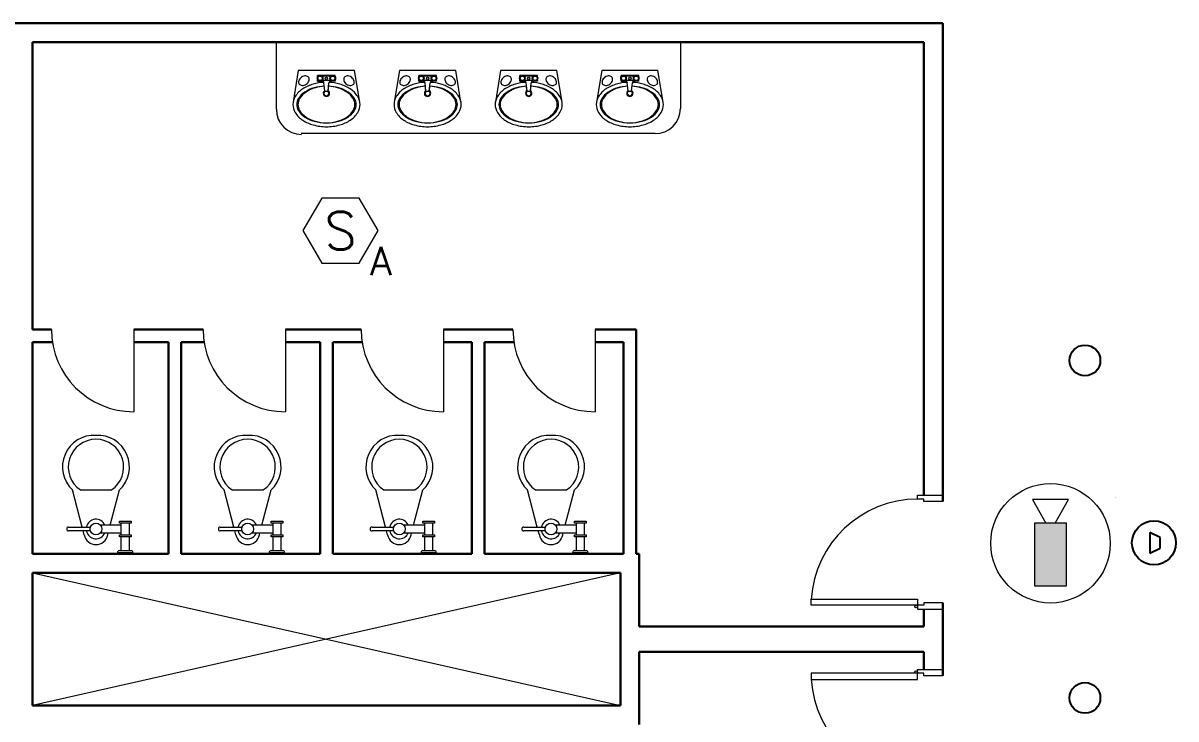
# Model space of a CAD drawing. Extents: x -15 to 31698, y 0 to 29135.
# Drawn here: x 36.6 to 45.72, y 362.37 to 367.87 of the extents above; entities that cross this region are included whole.
import ezdxf
from ezdxf.enums import TextEntityAlignment as Align

# ---------------------------------------------------------------- set-up
doc = ezdxf.new("R2010")
doc.units = 0
doc.header["$LTSCALE"] = 0.15
doc.layers.get('0').update_dxf_attribs({"color": 252})
for name, color, linetype in [('0 ARCH', 252, 'Continuous'), ('0 fire alarm', 252, 'Continuous'), ('0 lum', 252, 'Continuous'), ('0 sockets', 252, 'Continuous'), ('CCTV', 4, 'Continuous')]:
    doc.layers.add(name, color=color, linetype=linetype)
for name, color, linetype, lineweight in [('anal', 252, 'Continuous', 20), ('DOOR', 252, 'Continuous', 20), ('E-LT-CKT-NM', 7, 'Continuous', 30), ('FIXT', 252, 'Continuous', 9), ('T-CCTV', 7, 'Continuous', 0), ('T-FIRE-B', 4, 'Continuous', 0), ('T-TEXT', 2, 'Continuous', 0), ('wall', 252, 'Continuous', 30), ('WC', 252, 'Continuous', 9)]:
    doc.layers.add(name, color=color, linetype=linetype, lineweight=lineweight)
doc.styles.add('ROMANS', font='ROMANS.shx', dxfattribs={"width": 0.8})
doc.styles.add('SDC-TEXT-ARB', font='sdc-arb.shx')

# ---------------------------------------------------------------- blocks, each defined once
blk = doc.blocks.new('2')
at = {"color": 3}
blk.add_circle((0, 0, 3.4), 0.1216, dxfattribs=at)
blk = doc.blocks.new('ARCH')
at = {"layer": 'anal'}
for p, q in [((38.6036, 367.1938), (38.6036, 367.725)), ((41.8, 367.725), (41.8, 367.2)), ((41.6, 367), (38.8, 367)), ((41.325, 363.525), (36.675, 362.475)), ((36.675, 363.525), (41.325, 362.475)), ((36.675, 363.525), (41.325, 362.475)), ((41.325, 363.525), (36.675, 362.475))]:
    blk.add_line(p, q, dxfattribs=at)
for centre, start, end in [((38.8036, 367.1938), 180, 270), ((41.6, 367.2), 270, 0)]:
    blk.add_arc(centre, 0.2, start, end, dxfattribs=at)
at = {"layer": 'DOOR'}
for p, q in [((37.475, 365.45), (37.475, 364.8)), ((38.675, 365.45), (38.675, 364.8)), ((39.925, 365.45), (39.925, 364.8)), ((41.125, 365.45), (41.125, 364.8))]:
    blk.add_line(p, q, dxfattribs=at)
for points in [[(43.675, 364.1092), (43.675, 364.1392), (43.875, 364.1392), (43.875, 364.0892), (43.725, 364.0892), (43.725, 364.1092)], [(43.675, 363.2692), (42.835, 363.2692), (42.835, 363.3175), (43.675, 363.3175)], [(43.675, 363.2692), (43.675, 363.2392), (43.875, 363.2392), (43.875, 363.2892), (43.725, 363.2892), (43.725, 363.2692)], [(43.675, 362.7308), (42.835, 362.7308), (42.835, 362.6825), (43.675, 362.6825)], [(43.675, 362.7308), (43.675, 362.7608), (43.875, 362.7608), (43.875, 362.7108), (43.725, 362.7108), (43.725, 362.7308)]]:
    blk.add_lwpolyline(points, close=True, dxfattribs=at)
for centre in [(43.665, 363.2592), (43.665, 362.7408)]:
    blk.add_circle(centre, 0.01, dxfattribs=at)
for centre, radius, start, end in [((37.475, 365.45), 0.65, 180, 270), ((38.675, 365.45), 0.65, 180, 270), ((39.925, 365.45), 0.65, 180, 270), ((41.125, 365.45), 0.65, 180, 270), ((43.6783, 363.2643), 0.8449, 90.22177, 176.38894), ((43.6783, 362.7357), 0.8449, 183.61106, 269.77823)]:
    blk.add_arc(centre, radius, start, end, dxfattribs=at)
at = {"layer": 'FIXT'}
for p, q in [((38.7775, 367.5), (38.7361, 367.2499)), ((39.2225, 367.5), (38.7775, 367.5)), ((39.07, 367.4605), (38.93, 367.4605)), ((38.93, 367.4472), (38.93, 367.4605)), ((38.931, 367.456), (38.93, 367.4605)), ((38.931, 367.4491), (38.931, 367.456)), ((38.931, 367.456), (38.9374, 367.456)), ((39.0374, 367.456), (38.9626, 367.456)), ((39.069, 367.456), (39.0626, 367.456)), ((39.069, 367.456), (39.07, 367.4605)), ((39.069, 367.4491), (39.069, 367.456)), ((39.07, 367.4472), (39.07, 367.4605)), ((39.2639, 367.2499), (39.2225, 367.5)), ((39.5775, 367.5), (39.5361, 367.2499)), ((40.0225, 367.5), (39.5775, 367.5)), ((39.87, 367.4605), (39.73, 367.4605)), ((39.73, 367.4472), (39.73, 367.4605)), ((39.731, 367.456), (39.73, 367.4605)), ((39.731, 367.4491), (39.731, 367.456)), ((39.731, 367.456), (39.7374, 367.456)), ((39.8374, 367.456), (39.7626, 367.456)), ((39.869, 367.456), (39.8626, 367.456)), ((39.869, 367.456), (39.87, 367.4605)), ((39.869, 367.4491), (39.869, 367.456)), ((39.87, 367.4472), (39.87, 367.4605)), ((40.0639, 367.2499), (40.0225, 367.5)), ((40.3775, 367.5), (40.3361, 367.2499)), ((40.8225, 367.5), (40.3775, 367.5)), ((40.67, 367.4605), (40.53, 367.4605)), ((40.53, 367.4472), (40.53, 367.4605)), ((40.531, 367.456), (40.53, 367.4605)), ((40.531, 367.4491), (40.531, 367.456)), ((40.531, 367.456), (40.5374, 367.456)), ((40.6374, 367.456), (40.5626, 367.456)), ((40.669, 367.456), (40.6626, 367.456)), ((40.669, 367.456), (40.67, 367.4605)), ((40.669, 367.4491), (40.669, 367.456)), ((40.67, 367.4472), (40.67, 367.4605)), ((40.8639, 367.2499), (40.8225, 367.5)), ((41.1775, 367.5), (41.1361, 367.2499)), ((41.6225, 367.5), (41.1775, 367.5)), ((41.47, 367.4605), (41.33, 367.4605)), ((41.33, 367.4472), (41.33, 367.4605)), ((41.331, 367.456), (41.33, 367.4605)), ((41.331, 367.4491), (41.331, 367.456)), ((41.331, 367.456), (41.3374, 367.456)), ((41.4374, 367.456), (41.3626, 367.456)), ((41.469, 367.456), (41.4626, 367.456)), ((41.469, 367.456), (41.47, 367.4605)), ((41.469, 367.4491), (41.469, 367.456)), ((41.47, 367.4472), (41.47, 367.4605)), ((41.6639, 367.2499), (41.6225, 367.5)), ((38.93, 367.4155), (38.93, 367.4288)), ((38.931, 367.42), (38.93, 367.4155)), ((38.93, 367.4155), (38.9609, 367.4155)), ((38.931, 367.42), (38.931, 367.4269)), ((38.931, 367.42), (38.9374, 367.42)), ((39.0374, 367.42), (38.9626, 367.42)), ((38.9868, 367.3379), (38.98, 367.4021)), ((38.986, 367.3365), (38.9819, 367.384)), ((39.0132, 367.3379), (39.02, 367.4021)), ((39.014, 367.3365), (39.0181, 367.384)), ((39.07, 367.4155), (39.0391, 367.4155)), ((39.069, 367.42), (39.0626, 367.42)), ((39.069, 367.42), (39.069, 367.4269)), ((39.069, 367.42), (39.07, 367.4155)), ((39.07, 367.4155), (39.07, 367.4288)), ((39.73, 367.4155), (39.73, 367.4288)), ((39.731, 367.42), (39.73, 367.4155)), ((39.73, 367.4155), (39.7609, 367.4155)), ((39.731, 367.42), (39.731, 367.4269)), ((39.731, 367.42), (39.7374, 367.42)), ((39.8374, 367.42), (39.7626, 367.42)), ((39.7868, 367.3379), (39.78, 367.4021)), ((39.786, 367.3365), (39.7819, 367.384)), ((39.8133, 367.3379), (39.82, 367.4021)), ((39.814, 367.3365), (39.8181, 367.384)), ((39.87, 367.4155), (39.8391, 367.4155)), ((39.869, 367.42), (39.8626, 367.42)), ((39.869, 367.42), (39.869, 367.4269)), ((39.869, 367.42), (39.87, 367.4155)), ((39.87, 367.4155), (39.87, 367.4288)), ((40.53, 367.4155), (40.53, 367.4288)), ((40.531, 367.42), (40.53, 367.4155)), ((40.53, 367.4155), (40.5609, 367.4155)), ((40.531, 367.42), (40.531, 367.4269)), ((40.531, 367.42), (40.5374, 367.42)), ((40.6374, 367.42), (40.5626, 367.42)), ((40.5868, 367.3379), (40.58, 367.4021)), ((40.586, 367.3365), (40.5819, 367.384)), ((40.6133, 367.3379), (40.62, 367.4021)), ((40.614, 367.3365), (40.6181, 367.384)), ((40.67, 367.4155), (40.6391, 367.4155)), ((40.669, 367.42), (40.6626, 367.42)), ((40.669, 367.42), (40.669, 367.4269)), ((40.669, 367.42), (40.67, 367.4155)), ((40.67, 367.4155), (40.67, 367.4288)), ((41.33, 367.4155), (41.33, 367.4288)), ((41.331, 367.42), (41.33, 367.4155)), ((41.33, 367.4155), (41.3609, 367.4155)), ((41.331, 367.42), (41.331, 367.4269)), ((41.331, 367.42), (41.3374, 367.42)), ((41.4374, 367.42), (41.3626, 367.42)), ((41.3868, 367.3379), (41.38, 367.4021)), ((41.386, 367.3365), (41.3819, 367.384)), ((41.4133, 367.3379), (41.42, 367.4021)), ((41.414, 367.3365), (41.4181, 367.384)), ((41.47, 367.4155), (41.4391, 367.4155)), ((41.469, 367.42), (41.4626, 367.42)), ((41.469, 367.42), (41.469, 367.4269)), ((41.469, 367.42), (41.47, 367.4155)), ((41.47, 367.4155), (41.47, 367.4288)), ((38.9868, 367.3379), (38.986, 367.3365)), ((39.0132, 367.3379), (39.014, 367.3365)), ((39.7868, 367.3379), (39.786, 367.3365)), ((39.8133, 367.3379), (39.814, 367.3365)), ((40.5868, 367.3379), (40.586, 367.3365)), ((40.6133, 367.3379), (40.614, 367.3365)), ((41.3868, 367.3379), (41.386, 367.3365)), ((41.4133, 367.3379), (41.414, 367.3365))]:
    blk.add_line(p, q, dxfattribs=at)
for centre, radius in [((38.95, 367.438), 0.022), ((38.95, 367.438), 0.0173), ((39, 367.438), 0.0095), ((39.05, 367.438), 0.022), ((39.05, 367.438), 0.0173), ((39.75, 367.438), 0.022), ((39.75, 367.438), 0.0173), ((39.8, 367.438), 0.0095), ((39.85, 367.438), 0.022), ((39.85, 367.438), 0.0173), ((40.55, 367.438), 0.022), ((40.55, 367.438), 0.0173), ((40.6, 367.438), 0.0095), ((40.65, 367.438), 0.022), ((40.65, 367.438), 0.0173), ((41.35, 367.438), 0.022), ((41.35, 367.438), 0.0173), ((41.4, 367.438), 0.0095), ((41.45, 367.438), 0.022), ((41.45, 367.438), 0.0173)]:
    blk.add_circle(centre, radius, dxfattribs=at)
for centre, radius, start, end in [((38.8392, 367.3944), 0.0632, 125, 142.15178), ((38.8392, 367.3944), 0.0632, 107.84822, 125), ((38.8344, 367.4092), 0.0477, 88.31028, 107.84822), ((38.8347, 367.4209), 0.036, 64.07048, 88.31028), ((38.8401, 367.432), 0.0237, 35, 64.07048), ((38.8401, 367.432), 0.0237, 5.92952, 35), ((38.9213, 367.438), 0.0115, 315.8561, 44.1439), ((38.95, 367.4667), 0.0115, 225.8561, 314.1439), ((38.9787, 367.438), 0.0115, 135.8561, 224.1439), ((39.0213, 367.438), 0.0115, 315.8561, 44.1439), ((39.05, 367.4667), 0.0115, 225.8561, 314.1439), ((39.0787, 367.438), 0.0115, 135.8561, 224.1439), ((39.1599, 367.432), 0.0237, 145, 174.07048), ((39.1599, 367.432), 0.0237, 115.92952, 145), ((39.1653, 367.4209), 0.036, 91.68972, 115.92952), ((39.1656, 367.4092), 0.0477, 72.15178, 91.68972), ((39.1608, 367.3944), 0.0632, 55, 72.15178), ((39.1608, 367.3944), 0.0632, 37.84822, 55), ((39.6392, 367.3944), 0.0632, 125, 142.15178), ((39.6392, 367.3944), 0.0632, 107.84822, 125), ((39.6344, 367.4092), 0.0477, 88.31028, 107.84822), ((39.6347, 367.4209), 0.036, 64.07048, 88.31028), ((39.6401, 367.432), 0.0237, 35, 64.07048), ((39.6401, 367.432), 0.0237, 5.92952, 35), ((39.7213, 367.438), 0.0115, 315.8561, 44.1439), ((39.75, 367.4667), 0.0115, 225.8561, 314.1439), ((39.7787, 367.438), 0.0115, 135.8561, 224.1439), ((39.8213, 367.438), 0.0115, 315.8561, 44.1439), ((39.85, 367.4667), 0.0115, 225.8561, 314.1439), ((39.8787, 367.438), 0.0115, 135.8561, 224.1439), ((39.9599, 367.432), 0.0237, 145, 174.07048), ((39.9599, 367.432), 0.0237, 115.92952, 145), ((39.9653, 367.4209), 0.036, 91.68972, 115.92952), ((39.9656, 367.4092), 0.0477, 72.15178, 91.68972), ((39.9608, 367.3944), 0.0632, 55, 72.15178), ((39.9608, 367.3944), 0.0632, 37.84822, 55), ((40.4392, 367.3944), 0.0632, 125, 142.15178), ((40.4392, 367.3944), 0.0632, 107.84822, 125), ((40.4344, 367.4092), 0.0477, 88.31028, 107.84822), ((40.4347, 367.4209), 0.036, 64.07048, 88.31028), ((40.4401, 367.432), 0.0237, 35, 64.07048), ((40.4401, 367.432), 0.0237, 5.92952, 35), ((40.5213, 367.438), 0.0115, 315.8561, 44.1439), ((40.55, 367.4667), 0.0115, 225.8561, 314.1439), ((40.5787, 367.438), 0.0115, 135.8561, 224.1439), ((40.6213, 367.438), 0.0115, 315.8561, 44.1439), ((40.65, 367.4667), 0.0115, 225.8561, 314.1439), ((40.6787, 367.438), 0.0115, 135.8561, 224.1439), ((40.7599, 367.432), 0.0237, 145, 174.07048), ((40.7599, 367.432), 0.0237, 115.92952, 145), ((40.7653, 367.4209), 0.036, 91.68972, 115.92952), ((40.7656, 367.4092), 0.0477, 72.15178, 91.68972), ((40.7608, 367.3944), 0.0632, 55, 72.15178), ((40.7608, 367.3944), 0.0632, 37.84822, 55), ((41.2392, 367.3944), 0.0632, 125, 142.15178), ((41.2392, 367.3944), 0.0632, 107.84822, 125), ((41.2344, 367.4092), 0.0477, 88.31028, 107.84822), ((41.2347, 367.4209), 0.036, 64.07048, 88.31028), ((41.2401, 367.432), 0.0237, 35, 64.07048), ((41.2401, 367.432), 0.0237, 5.92952, 35), ((41.3213, 367.438), 0.0115, 315.8561, 44.1439), ((41.35, 367.4667), 0.0115, 225.8561, 314.1439), ((41.3787, 367.438), 0.0115, 135.8561, 224.1439), ((41.4213, 367.438), 0.0115, 315.8561, 44.1439), ((41.45, 367.4667), 0.0115, 225.8561, 314.1439), ((41.4787, 367.438), 0.0115, 135.8561, 224.1439), ((41.5599, 367.432), 0.0237, 145, 174.07048), ((41.5599, 367.432), 0.0237, 115.92952, 145), ((41.5653, 367.4209), 0.036, 91.68972, 115.92952), ((41.5656, 367.4092), 0.0477, 72.15178, 91.68972), ((41.5608, 367.3944), 0.0632, 55, 72.15178), ((41.5608, 367.3944), 0.0632, 37.84822, 55), ((38.9234, 367.1864), 0.2016, 123.46538, 147.92748), ((38.8158, 367.4076), 0.036, 161.68972, 185.92952), ((38.8035, 367.4064), 0.0237, 185.92952, 215), ((38.8269, 367.4039), 0.0477, 142.15178, 161.68972), ((38.8035, 367.4064), 0.0237, 215, 244.07048), ((38.8089, 367.4174), 0.036, 244.07048, 268.31028), ((38.8092, 367.4292), 0.0477, 268.31028, 287.84822), ((38.9697, 367.1164), 0.2855, 105.31243, 123.46538), ((38.8045, 367.4439), 0.0632, 287.84822, 305), ((38.9697, 367.1164), 0.2555, 105.31243, 123.46538), ((38.9797, 367.1164), 0.2555, 105.31243, 123.46538), ((38.8045, 367.4439), 0.0632, 305, 322.15178), ((38.8168, 367.4344), 0.0477, 322.15178, 341.68972), ((38.8279, 367.4307), 0.036, 341.68972, 5.92952), ((39, 367.0057), 0.4003, 93.1171, 105.31243), ((39, 367.0057), 0.3703, 92.68673, 105.31243), ((39.01, 367.0057), 0.3703, 94.22904, 105.31243), ((38.95, 367.4093), 0.0115, 45.8561, 134.1439), ((38.9609, 367.3955), 0.02, 15.06132, 90), ((38.9601, 367.4), 0.02, 5.97774, 83.34733), ((38.99, 367.0057), 0.3703, 74.68757, 85.77096), ((39, 367.0057), 0.3703, 74.68757, 87.31327), ((39.0391, 367.3955), 0.02, 90, 164.93868), ((39.0399, 367.4), 0.02, 96.65267, 174.02226), ((39, 367.0057), 0.4003, 74.68757, 86.8829), ((39.05, 367.4093), 0.0115, 45.8561, 134.1439), ((39.0203, 367.1164), 0.2555, 56.53462, 74.68757), ((39.0303, 367.1164), 0.2555, 56.53462, 74.68757), ((39.0303, 367.1164), 0.2855, 56.53462, 74.68757), ((39.1721, 367.4307), 0.036, 174.07048, 198.31028), ((39.1832, 367.4344), 0.0477, 198.31028, 217.84822), ((39.1955, 367.4439), 0.0632, 217.84822, 235), ((39.1955, 367.4439), 0.0632, 235, 252.15178), ((39.1908, 367.4292), 0.0477, 252.15178, 271.68972), ((39.0766, 367.1864), 0.2016, 32.07252, 56.53462), ((39.1911, 367.4174), 0.036, 271.68972, 295.92952), ((39.1965, 367.4064), 0.0237, 295.92952, 325), ((39.1731, 367.4039), 0.0477, 18.31028, 37.84822), ((39.1965, 367.4064), 0.0237, 325, 354.07048), ((39.1842, 367.4076), 0.036, 354.07048, 18.31028), ((39.7234, 367.1864), 0.2016, 123.46538, 147.92748), ((39.6158, 367.4076), 0.036, 161.68972, 185.92952), ((39.6035, 367.4064), 0.0237, 185.92952, 215), ((39.6269, 367.4039), 0.0477, 142.15178, 161.68972), ((39.6035, 367.4064), 0.0237, 215, 244.07048), ((39.6089, 367.4174), 0.036, 244.07048, 268.31028), ((39.6092, 367.4292), 0.0477, 268.31028, 287.84822), ((39.7697, 367.1164), 0.2855, 105.31243, 123.46538), ((39.6045, 367.4439), 0.0632, 287.84822, 305), ((39.7697, 367.1164), 0.2555, 105.31243, 123.46538), ((39.7797, 367.1164), 0.2555, 105.31243, 123.46538), ((39.6045, 367.4439), 0.0632, 305, 322.15178), ((39.6168, 367.4344), 0.0477, 322.15178, 341.68972), ((39.6279, 367.4307), 0.036, 341.68972, 5.92952), ((39.8, 367.0057), 0.4003, 93.1171, 105.31243), ((39.8, 367.0057), 0.3703, 92.68673, 105.31243), ((39.81, 367.0057), 0.3703, 94.22904, 105.31243), ((39.75, 367.4093), 0.0115, 45.8561, 134.1439), ((39.7609, 367.3955), 0.02, 15.06132, 90), ((39.7601, 367.4), 0.02, 5.97774, 83.34733), ((39.79, 367.0057), 0.3703, 74.68757, 85.77096), ((39.8, 367.0057), 0.3703, 74.68757, 87.31327), ((39.8391, 367.3955), 0.02, 90, 164.93868), ((39.8399, 367.4), 0.02, 96.65267, 174.02226), ((39.8, 367.0057), 0.4003, 74.68757, 86.8829), ((39.85, 367.4093), 0.0115, 45.8561, 134.1439), ((39.8203, 367.1164), 0.2555, 56.53462, 74.68757), ((39.8303, 367.1164), 0.2555, 56.53462, 74.68757), ((39.8303, 367.1164), 0.2855, 56.53462, 74.68757), ((39.9721, 367.4307), 0.036, 174.07048, 198.31028), ((39.9832, 367.4344), 0.0477, 198.31028, 217.84822), ((39.9955, 367.4439), 0.0632, 217.84822, 235), ((39.9955, 367.4439), 0.0632, 235, 252.15178), ((39.9908, 367.4292), 0.0477, 252.15178, 271.68972), ((39.8766, 367.1864), 0.2016, 32.07252, 56.53462), ((39.9911, 367.4174), 0.036, 271.68972, 295.92952), ((39.9965, 367.4064), 0.0237, 295.92952, 325), ((39.9731, 367.4039), 0.0477, 18.31028, 37.84822), ((39.9965, 367.4064), 0.0237, 325, 354.07048), ((39.9842, 367.4076), 0.036, 354.07048, 18.31028), ((40.5234, 367.1864), 0.2016, 123.46538, 147.92748), ((40.4158, 367.4076), 0.036, 161.68972, 185.92952), ((40.4035, 367.4064), 0.0237, 185.92952, 215), ((40.4269, 367.4039), 0.0477, 142.15178, 161.68972), ((40.4035, 367.4064), 0.0237, 215, 244.07048), ((40.4089, 367.4174), 0.036, 244.07048, 268.31028), ((40.4092, 367.4292), 0.0477, 268.31028, 287.84822), ((40.5697, 367.1164), 0.2855, 105.31243, 123.46538), ((40.4045, 367.4439), 0.0632, 287.84822, 305), ((40.5697, 367.1164), 0.2555, 105.31243, 123.46538), ((40.5797, 367.1164), 0.2555, 105.31243, 123.46538), ((40.4045, 367.4439), 0.0632, 305, 322.15178), ((40.4168, 367.4344), 0.0477, 322.15178, 341.68972), ((40.4279, 367.4307), 0.036, 341.68972, 5.92952), ((40.6, 367.0057), 0.4003, 93.1171, 105.31243), ((40.6, 367.0057), 0.3703, 92.68673, 105.31243), ((40.61, 367.0057), 0.3703, 94.22904, 105.31243), ((40.55, 367.4093), 0.0115, 45.8561, 134.1439), ((40.5609, 367.3955), 0.02, 15.06132, 90), ((40.5601, 367.4), 0.02, 5.97774, 83.34733), ((40.59, 367.0057), 0.3703, 74.68757, 85.77096), ((40.6, 367.0057), 0.3703, 74.68757, 87.31327), ((40.6391, 367.3955), 0.02, 90, 164.93868), ((40.6399, 367.4), 0.02, 96.65267, 174.02226), ((40.6, 367.0057), 0.4003, 74.68757, 86.8829), ((40.65, 367.4093), 0.0115, 45.8561, 134.1439), ((40.6203, 367.1164), 0.2555, 56.53462, 74.68757), ((40.6303, 367.1164), 0.2555, 56.53462, 74.68757), ((40.6303, 367.1164), 0.2855, 56.53462, 74.68757), ((40.7721, 367.4307), 0.036, 174.07048, 198.31028), ((40.7832, 367.4344), 0.0477, 198.31028, 217.84822), ((40.7955, 367.4439), 0.0632, 217.84822, 235), ((40.7955, 367.4439), 0.0632, 235, 252.15178), ((40.7908, 367.4292), 0.0477, 252.15178, 271.68972), ((40.6766, 367.1864), 0.2016, 32.07252, 56.53462), ((40.7911, 367.4174), 0.036, 271.68972, 295.92952), ((40.7965, 367.4064), 0.0237, 295.92952, 325), ((40.7731, 367.4039), 0.0477, 18.31028, 37.84822), ((40.7965, 367.4064), 0.0237, 325, 354.07048), ((40.7842, 367.4076), 0.036, 354.07048, 18.31028), ((41.3234, 367.1864), 0.2016, 123.46538, 147.92748), ((41.2158, 367.4076), 0.036, 161.68972, 185.92952), ((41.2035, 367.4064), 0.0237, 185.92952, 215), ((41.2269, 367.4039), 0.0477, 142.15178, 161.68972), ((41.2035, 367.4064), 0.0237, 215, 244.07048), ((41.2089, 367.4174), 0.036, 244.07048, 268.31028), ((41.2092, 367.4292), 0.0477, 268.31028, 287.84822), ((41.3697, 367.1164), 0.2855, 105.31243, 123.46538), ((41.2045, 367.4439), 0.0632, 287.84822, 305), ((41.3697, 367.1164), 0.2555, 105.31243, 123.46538), ((41.3797, 367.1164), 0.2555, 105.31243, 123.46538), ((41.2045, 367.4439), 0.0632, 305, 322.15178), ((41.2168, 367.4344), 0.0477, 322.15178, 341.68972), ((41.2279, 367.4307), 0.036, 341.68972, 5.92952), ((41.4, 367.0057), 0.4003, 93.1171, 105.31243), ((41.4, 367.0057), 0.3703, 92.68673, 105.31243), ((41.41, 367.0057), 0.3703, 94.22904, 105.31243), ((41.35, 367.4093), 0.0115, 45.8561, 134.1439), ((41.3609, 367.3955), 0.02, 15.06132, 90), ((41.3601, 367.4), 0.02, 5.97774, 83.34733), ((41.39, 367.0057), 0.3703, 74.68757, 85.77096), ((41.4, 367.0057), 0.3703, 74.68757, 87.31327), ((41.4391, 367.3955), 0.02, 90, 164.93868), ((41.4399, 367.4), 0.02, 96.65267, 174.02226), ((41.4, 367.0057), 0.4003, 74.68757, 86.8829), ((41.45, 367.4093), 0.0115, 45.8561, 134.1439), ((41.4203, 367.1164), 0.2555, 56.53462, 74.68757), ((41.4303, 367.1164), 0.2555, 56.53462, 74.68757), ((41.4303, 367.1164), 0.2855, 56.53462, 74.68757), ((41.5721, 367.4307), 0.036, 174.07048, 198.31028), ((41.5832, 367.4344), 0.0477, 198.31028, 217.84822), ((41.5955, 367.4439), 0.0632, 217.84822, 235), ((41.5955, 367.4439), 0.0632, 235, 252.15178), ((41.5908, 367.4292), 0.0477, 252.15178, 271.68972), ((41.4766, 367.1864), 0.2016, 32.07252, 56.53462), ((41.5911, 367.4174), 0.036, 271.68972, 295.92952), ((41.5965, 367.4064), 0.0237, 295.92952, 325), ((41.5731, 367.4039), 0.0477, 18.31028, 37.84822), ((41.5965, 367.4064), 0.0237, 325, 354.07048), ((41.5842, 367.4076), 0.036, 354.07048, 18.31028), ((38.8531, 367.2305), 0.1186, 147.92748, 180), ((38.8531, 367.2305), 0.0886, 147.92748, 180), ((38.8631, 367.2305), 0.0886, 147.92748, 180), ((38.9234, 367.1864), 0.1716, 123.46538, 147.92748), ((38.9334, 367.1864), 0.1716, 123.46538, 147.92748), ((39, 367.319), 0.025, 121.88267, 58.11733), ((39, 367.319), 0.02, 121.49929, 180), ((39, 367.319), 0.02, 180, 0), ((39, 367.4345), 0.099, 261.872, 278.128), ((39, 367.4348), 0.0978, 262.2121, 277.7879), ((39, 367.319), 0.02, 0, 58.50071), ((39.0666, 367.1864), 0.1716, 32.07252, 56.53462), ((39.0766, 367.1864), 0.1716, 32.07252, 56.53462), ((39.1369, 367.2305), 0.0886, 0, 32.07252), ((39.1469, 367.2305), 0.0886, 0, 32.07252), ((39.1469, 367.2305), 0.1186, 0, 32.07252), ((39.6531, 367.2305), 0.1186, 147.92748, 180), ((39.6531, 367.2305), 0.0886, 147.92748, 180), ((39.6631, 367.2305), 0.0886, 147.92748, 180), ((39.7234, 367.1864), 0.1716, 123.46538, 147.92748), ((39.7334, 367.1864), 0.1716, 123.46538, 147.92748), ((39.8, 367.319), 0.025, 121.88267, 58.11733), ((39.8, 367.319), 0.02, 121.49929, 180), ((39.8, 367.319), 0.02, 180, 0), ((39.8, 367.4345), 0.099, 261.872, 278.128), ((39.8, 367.4348), 0.0978, 262.2121, 277.7879), ((39.8, 367.319), 0.02, 0, 58.50071), ((39.8666, 367.1864), 0.1716, 32.07252, 56.53462), ((39.8766, 367.1864), 0.1716, 32.07252, 56.53462), ((39.9369, 367.2305), 0.0886, 0, 32.07252), ((39.9469, 367.2305), 0.0886, 0, 32.07252), ((39.9469, 367.2305), 0.1186, 0, 32.07252), ((40.4531, 367.2305), 0.1186, 147.92748, 180), ((40.4531, 367.2305), 0.0886, 147.92748, 180), ((40.4631, 367.2305), 0.0886, 147.92748, 180), ((40.5234, 367.1864), 0.1716, 123.46538, 147.92748), ((40.5334, 367.1864), 0.1716, 123.46538, 147.92748), ((40.6, 367.319), 0.025, 121.88267, 58.11733), ((40.6, 367.319), 0.02, 121.49929, 180), ((40.6, 367.319), 0.02, 180, 0), ((40.6, 367.4345), 0.099, 261.872, 278.128), ((40.6, 367.4348), 0.0978, 262.2121, 277.7879), ((40.6, 367.319), 0.02, 0, 58.50071), ((40.6666, 367.1864), 0.1716, 32.07252, 56.53462), ((40.6766, 367.1864), 0.1716, 32.07252, 56.53462), ((40.7369, 367.2305), 0.0886, 0, 32.07252), ((40.7469, 367.2305), 0.0886, 0, 32.07252), ((40.7469, 367.2305), 0.1186, 0, 32.07252), ((41.2531, 367.2305), 0.1186, 147.92748, 180), ((41.2531, 367.2305), 0.0886, 147.92748, 180), ((41.2631, 367.2305), 0.0886, 147.92748, 180), ((41.3234, 367.1864), 0.1716, 123.46538, 147.92748), ((41.3334, 367.1864), 0.1716, 123.46538, 147.92748), ((41.4, 367.319), 0.025, 121.88267, 58.11733), ((41.4, 367.319), 0.02, 121.49929, 180), ((41.4, 367.319), 0.02, 180, 0), ((41.4, 367.4345), 0.099, 261.872, 278.128), ((41.4, 367.4348), 0.0978, 262.2121, 277.7879), ((41.4, 367.319), 0.02, 0, 58.50071), ((41.4666, 367.1864), 0.1716, 32.07252, 56.53462), ((41.4766, 367.1864), 0.1716, 32.07252, 56.53462), ((41.5369, 367.2305), 0.0886, 0, 32.07252), ((41.5469, 367.2305), 0.0886, 0, 32.07252), ((41.5469, 367.2305), 0.1186, 0, 32.07252), ((38.8531, 367.2305), 0.1186, 180, 212.07252), ((38.9234, 367.2746), 0.2016, 212.07252, 236.53462), ((38.8531, 367.2305), 0.0886, 180, 212.07252), ((38.8631, 367.2305), 0.0886, 180, 212.07252), ((38.9234, 367.2746), 0.1716, 212.07252, 236.53462), ((38.9334, 367.2746), 0.1716, 212.07252, 236.53462), ((39.0666, 367.2746), 0.1716, 303.46538, 327.92748), ((39.0766, 367.2746), 0.1716, 303.46538, 327.92748), ((39.0766, 367.2746), 0.2016, 303.46538, 327.92748), ((39.1369, 367.2305), 0.0886, 327.92748, 0), ((39.1469, 367.2305), 0.0886, 327.92748, 0), ((39.1469, 367.2305), 0.1186, 327.92748, 0), ((39.6531, 367.2305), 0.1186, 180, 212.07252), ((39.7234, 367.2746), 0.2016, 212.07252, 236.53462), ((39.6531, 367.2305), 0.0886, 180, 212.07252), ((39.6631, 367.2305), 0.0886, 180, 212.07252), ((39.7234, 367.2746), 0.1716, 212.07252, 236.53462), ((39.7334, 367.2746), 0.1716, 212.07252, 236.53462), ((39.8666, 367.2746), 0.1716, 303.46538, 327.92748), ((39.8766, 367.2746), 0.1716, 303.46538, 327.92748), ((39.8766, 367.2746), 0.2016, 303.46538, 327.92748), ((39.9369, 367.2305), 0.0886, 327.92748, 0), ((39.9469, 367.2305), 0.0886, 327.92748, 0), ((39.9469, 367.2305), 0.1186, 327.92748, 0), ((40.4531, 367.2305), 0.1186, 180, 212.07252), ((40.5234, 367.2746), 0.2016, 212.07252, 236.53462), ((40.4531, 367.2305), 0.0886, 180, 212.07252), ((40.4631, 367.2305), 0.0886, 180, 212.07252), ((40.5234, 367.2746), 0.1716, 212.07252, 236.53462), ((40.5334, 367.2746), 0.1716, 212.07252, 236.53462), ((40.6666, 367.2746), 0.1716, 303.46538, 327.92748), ((40.6766, 367.2746), 0.1716, 303.46538, 327.92748), ((40.6766, 367.2746), 0.2016, 303.46538, 327.92748), ((40.7369, 367.2305), 0.0886, 327.92748, 0), ((40.7469, 367.2305), 0.0886, 327.92748, 0), ((40.7469, 367.2305), 0.1186, 327.92748, 0), ((41.2531, 367.2305), 0.1186, 180, 212.07252), ((41.3234, 367.2746), 0.2016, 212.07252, 236.53462), ((41.2531, 367.2305), 0.0886, 180, 212.07252), ((41.2631, 367.2305), 0.0886, 180, 212.07252), ((41.3234, 367.2746), 0.1716, 212.07252, 236.53462), ((41.3334, 367.2746), 0.1716, 212.07252, 236.53462), ((41.4666, 367.2746), 0.1716, 303.46538, 327.92748), ((41.4766, 367.2746), 0.1716, 303.46538, 327.92748), ((41.4766, 367.2746), 0.2016, 303.46538, 327.92748), ((41.5369, 367.2305), 0.0886, 327.92748, 0), ((41.5469, 367.2305), 0.0886, 327.92748, 0), ((41.5469, 367.2305), 0.1186, 327.92748, 0), ((38.9697, 367.3446), 0.2855, 236.53462, 254.68757), ((38.9697, 367.3446), 0.2555, 236.53462, 254.68757), ((38.9797, 367.3446), 0.2555, 236.53462, 254.68757), ((39, 367.4553), 0.3703, 254.68757, 270), ((39.01, 367.4553), 0.3703, 254.68757, 268.45237), ((39, 367.4553), 0.3703, 270, 285.31243), ((38.99, 367.4553), 0.3703, 271.54763, 285.31243), ((39.0203, 367.3446), 0.2555, 285.31243, 303.46538), ((39.0303, 367.3446), 0.2555, 285.31243, 303.46538), ((39.0303, 367.3446), 0.2855, 285.31243, 303.46538), ((39.7697, 367.3446), 0.2855, 236.53462, 254.68757), ((39.7697, 367.3446), 0.2555, 236.53462, 254.68757), ((39.7797, 367.3446), 0.2555, 236.53462, 254.68757), ((39.8, 367.4553), 0.3703, 254.68757, 270), ((39.81, 367.4553), 0.3703, 254.68757, 268.45237), ((39.8, 367.4553), 0.3703, 270, 285.31243), ((39.79, 367.4553), 0.3703, 271.54763, 285.31243), ((39.8203, 367.3446), 0.2555, 285.31243, 303.46538), ((39.8303, 367.3446), 0.2555, 285.31243, 303.46538), ((39.8303, 367.3446), 0.2855, 285.31243, 303.46538), ((40.5697, 367.3446), 0.2855, 236.53462, 254.68757), ((40.5697, 367.3446), 0.2555, 236.53462, 254.68757), ((40.5797, 367.3446), 0.2555, 236.53462, 254.68757), ((40.6, 367.4553), 0.3703, 254.68757, 270), ((40.61, 367.4553), 0.3703, 254.68757, 268.45237), ((40.6, 367.4553), 0.3703, 270, 285.31243), ((40.59, 367.4553), 0.3703, 271.54763, 285.31243), ((40.6203, 367.3446), 0.2555, 285.31243, 303.46538), ((40.6303, 367.3446), 0.2555, 285.31243, 303.46538), ((40.6303, 367.3446), 0.2855, 285.31243, 303.46538), ((41.3697, 367.3446), 0.2855, 236.53462, 254.68757), ((41.3697, 367.3446), 0.2555, 236.53462, 254.68757), ((41.3797, 367.3446), 0.2555, 236.53462, 254.68757), ((41.4, 367.4553), 0.3703, 254.68757, 270), ((41.41, 367.4553), 0.3703, 254.68757, 268.45237), ((41.4, 367.4553), 0.3703, 270, 285.31243), ((41.39, 367.4553), 0.3703, 271.54763, 285.31243), ((41.4203, 367.3446), 0.2555, 285.31243, 303.46538), ((41.4303, 367.3446), 0.2555, 285.31243, 303.46538), ((41.4303, 367.3446), 0.2855, 285.31243, 303.46538), ((39, 367.4553), 0.4003, 254.68757, 270), ((39, 367.4553), 0.4003, 270, 285.31243), ((39.8, 367.4553), 0.4003, 254.68757, 270), ((39.8, 367.4553), 0.4003, 270, 285.31243), ((40.6, 367.4553), 0.4003, 254.68757, 270), ((40.6, 367.4553), 0.4003, 270, 285.31243), ((41.4, 367.4553), 0.4003, 254.68757, 270), ((41.4, 367.4553), 0.4003, 270, 285.31243)]:
    blk.add_arc(centre, radius, start, end, dxfattribs=at)
at = {"layer": 'wall'}
for p, q in [((36.525, 367.875), (43.875, 367.875)), ((43.875, 364.0892), (43.875, 367.875)), ((36.675, 365.45), (36.675, 367.725)), ((36.675, 367.725), (43.725, 367.725)), ((43.725, 364.1392), (43.725, 367.725)), ((36.675, 365.45), (36.825, 365.45)), ((38.025, 365.45), (37.475, 365.45)), ((39.275, 365.45), (38.675, 365.45)), ((40.475, 365.45), (39.925, 365.45)), ((41.45, 365.45), (41.125, 365.45)), ((41.45, 363.675), (41.45, 365.45)), ((36.675, 365.35), (36.8327, 365.35)), ((36.675, 363.675), (36.675, 365.35)), ((37.75, 365.35), (37.475, 365.35)), ((37.75, 363.675), (37.75, 365.35)), ((37.85, 363.675), (37.85, 365.35)), ((38.0327, 365.35), (37.85, 365.35)), ((38.95, 365.35), (38.675, 365.35)), ((38.95, 363.675), (38.95, 365.35)), ((39.05, 363.675), (39.05, 365.35)), ((39.2827, 365.35), (39.05, 365.35)), ((40.15, 365.35), (39.925, 365.35)), ((40.15, 363.675), (40.15, 365.35)), ((40.25, 363.675), (40.25, 365.35)), ((40.4827, 365.35), (40.25, 365.35)), ((41.35, 365.35), (41.125, 365.35)), ((41.35, 363.675), (41.35, 365.35)), ((37.75, 363.675), (36.675, 363.675)), ((38.95, 363.675), (37.85, 363.675)), ((40.15, 363.675), (39.05, 363.675)), ((41.35, 363.675), (40.25, 363.675)), ((41.475, 363.675), (41.45, 363.675)), ((41.475, 363.1), (41.475, 363.675)), ((41.325, 363.525), (36.675, 363.525)), ((36.675, 362.475), (36.675, 363.525)), ((41.325, 363.1), (41.325, 363.525)), ((43.875, 362.7108), (43.875, 363.2892)), ((41.325, 363.1665), (41.325, 362.475)), ((43.725, 363.1), (43.725, 363.2392)), ((43.725, 363.1), (41.475, 363.1)), ((43.725, 362.9), (41.475, 362.9)), ((41.475, 362.9), (41.475, 362.325)), ((43.725, 362.7608), (43.725, 362.9)), ((41.325, 362.475), (36.675, 362.475))]:
    blk.add_line(p, q, dxfattribs=at)
at = {"layer": 'WC'}
for p, q in [((37.0678, 363.8878), (36.9913, 364.181)), ((37.0531, 364.181), (37.3002, 364.181)), ((37.2894, 363.9028), (37.362, 364.181)), ((38.2678, 363.8878), (38.1913, 364.181)), ((38.2531, 364.181), (38.5002, 364.181)), ((38.4894, 363.9028), (38.562, 364.181)), ((39.4678, 363.8878), (39.3913, 364.181)), ((39.4531, 364.181), (39.7002, 364.181)), ((39.6894, 363.9028), (39.762, 364.181)), ((40.6678, 363.8878), (40.5913, 364.181)), ((40.6531, 364.181), (40.9002, 364.181)), ((40.8894, 363.9028), (40.962, 364.181)), ((36.9605, 363.8876), (37.1334, 363.8876)), ((37.3774, 363.903), (37.2112, 363.903)), ((37.362, 363.9339), (37.4547, 363.9339)), ((37.362, 363.9185), (37.362, 363.9339)), ((37.4547, 363.9185), (37.362, 363.9185)), ((37.3774, 363.8258), (37.3774, 363.9185)), ((37.4392, 363.9185), (37.4392, 363.8258)), ((37.4547, 363.9339), (37.4547, 363.9185)), ((38.1605, 363.8876), (38.3334, 363.8876)), ((38.5774, 363.903), (38.4112, 363.903)), ((38.562, 363.9339), (38.6547, 363.9339)), ((38.562, 363.9185), (38.562, 363.9339)), ((38.6547, 363.9185), (38.562, 363.9185)), ((38.5774, 363.8258), (38.5774, 363.9185)), ((38.6392, 363.9185), (38.6392, 363.8258)), ((38.6547, 363.9339), (38.6547, 363.9185)), ((39.3605, 363.8876), (39.5334, 363.8876)), ((39.7774, 363.903), (39.6112, 363.903)), ((39.762, 363.9339), (39.8547, 363.9339)), ((39.762, 363.9185), (39.762, 363.9339)), ((39.8547, 363.9185), (39.762, 363.9185)), ((39.7774, 363.8258), (39.7774, 363.9185)), ((39.8392, 363.9185), (39.8392, 363.8258)), ((39.8547, 363.9339), (39.8547, 363.9185)), ((40.5605, 363.8876), (40.7334, 363.8876)), ((40.9774, 363.903), (40.8112, 363.903)), ((40.962, 363.9339), (41.0547, 363.9339)), ((40.962, 363.9185), (40.962, 363.9339)), ((41.0547, 363.9185), (40.962, 363.9185)), ((40.9774, 363.8258), (40.9774, 363.9185)), ((41.0392, 363.9185), (41.0392, 363.8258)), ((41.0547, 363.9339), (41.0547, 363.9185)), ((37.1334, 363.8567), (36.9605, 363.8567)), ((37.084, 363.8258), (37.0759, 363.8569)), ((37.2108, 363.8412), (37.3774, 363.8412)), ((37.2693, 363.8258), (37.2735, 363.8416)), ((37.362, 363.8103), (37.362, 363.8258)), ((37.362, 363.8258), (37.4547, 363.8258)), ((37.4547, 363.8103), (37.362, 363.8103)), ((37.3774, 363.7022), (37.3774, 363.8103)), ((37.4392, 363.8103), (37.4392, 363.7022)), ((37.4547, 363.8258), (37.4547, 363.8103)), ((38.3334, 363.8567), (38.1605, 363.8567)), ((38.284, 363.8258), (38.2759, 363.8569)), ((38.4108, 363.8412), (38.5774, 363.8412)), ((38.4693, 363.8258), (38.4735, 363.8416)), ((38.562, 363.8103), (38.562, 363.8258)), ((38.562, 363.8258), (38.6547, 363.8258)), ((38.6547, 363.8103), (38.562, 363.8103)), ((38.5774, 363.7022), (38.5774, 363.8103)), ((38.6392, 363.8103), (38.6392, 363.7022)), ((38.6547, 363.8258), (38.6547, 363.8103)), ((39.5334, 363.8567), (39.3605, 363.8567)), ((39.484, 363.8258), (39.4759, 363.8569)), ((39.6108, 363.8412), (39.7774, 363.8412)), ((39.6693, 363.8258), (39.6735, 363.8416)), ((39.762, 363.8103), (39.762, 363.8258)), ((39.762, 363.8258), (39.8547, 363.8258)), ((39.8547, 363.8103), (39.762, 363.8103)), ((39.7774, 363.7022), (39.7774, 363.8103)), ((39.8392, 363.8103), (39.8392, 363.7022)), ((39.8547, 363.8258), (39.8547, 363.8103)), ((40.7334, 363.8567), (40.5605, 363.8567)), ((40.684, 363.8258), (40.6759, 363.8569)), ((40.8108, 363.8412), (40.9774, 363.8412)), ((40.8693, 363.8258), (40.8735, 363.8416)), ((40.962, 363.8258), (41.0547, 363.8258)), ((40.962, 363.8103), (40.962, 363.8258)), ((41.0547, 363.8103), (40.962, 363.8103)), ((40.9774, 363.7022), (40.9774, 363.8103)), ((41.0392, 363.8103), (41.0392, 363.7022)), ((41.0547, 363.8258), (41.0547, 363.8103)), ((37.362, 363.7022), (37.4547, 363.7022)), ((38.562, 363.7022), (38.6547, 363.7022)), ((39.762, 363.7022), (39.8547, 363.7022)), ((40.962, 363.7022), (41.0547, 363.7022)), ((37.3465, 363.6868), (37.4701, 363.6868)), ((38.5465, 363.6868), (38.6701, 363.6868)), ((39.7465, 363.6868), (39.8701, 363.6868)), ((40.9465, 363.6868), (41.0701, 363.6868))]:
    blk.add_line(p, q, dxfattribs=at)
for centre in [(37.1767, 363.8721), (38.3767, 363.8721), (39.5767, 363.8721), (40.7767, 363.8721)]:
    blk.add_circle(centre, 0.0463, dxfattribs=at)
for centre, radius, start, end in [((37.1619, 364.3638), 0.25, 86.62, 226.9828), ((37.1914, 364.3638), 0.25, 313.01722, 93.38), ((38.3619, 364.3638), 0.25, 86.62, 226.9828), ((38.3914, 364.3638), 0.25, 313.01722, 93.38), ((39.5619, 364.3638), 0.25, 86.62, 226.9828), ((39.5914, 364.3638), 0.25, 313.01722, 93.38), ((40.7619, 364.3638), 0.25, 86.62, 226.9828), ((40.7914, 364.3638), 0.25, 313.01722, 93.38), ((37.1778, 364.3624), 0.2201, 90.3, 235.4946), ((37.1755, 364.3624), 0.2201, 304.50543, 89.7), ((38.3778, 364.3624), 0.2201, 90.3, 235.4946), ((38.3755, 364.3624), 0.2201, 304.50543, 89.7), ((39.5778, 364.3624), 0.2201, 90.3, 235.4946), ((39.5755, 364.3624), 0.2201, 304.50543, 89.7), ((40.7778, 364.3624), 0.2201, 90.3, 235.4946), ((40.7755, 364.3624), 0.2201, 304.50543, 89.7), ((36.9605, 363.8721), 0.0154, 90, 270), ((37.1767, 363.8721), 0.0772, 23.4137, 168.1237), ((38.1605, 363.8721), 0.0154, 90, 270), ((38.3767, 363.8721), 0.0772, 23.4137, 168.1237), ((39.3605, 363.8721), 0.0154, 90, 270), ((39.5767, 363.8721), 0.0772, 23.4137, 168.1237), ((40.5605, 363.8721), 0.0154, 90, 270), ((40.7767, 363.8721), 0.0772, 23.4137, 168.1237), ((37.1767, 363.8428), 0.0942, 190.3889, 349.61114), ((37.1767, 363.8721), 0.0772, 191.423, 337.14953), ((38.3767, 363.8428), 0.0942, 190.3889, 349.61114), ((38.3767, 363.8721), 0.0772, 191.423, 337.14953), ((39.5767, 363.8428), 0.0942, 190.3889, 349.61114), ((39.5767, 363.8721), 0.0772, 191.423, 337.14953), ((40.7767, 363.8428), 0.0942, 190.3889, 349.61114), ((40.7767, 363.8721), 0.0772, 191.423, 337.14953), ((37.3627, 363.6861), 0.0161, 92.4084, 177.5916), ((37.454, 363.6861), 0.0161, 2.4084, 87.5916), ((38.5627, 363.6861), 0.0161, 92.4084, 177.5916), ((38.654, 363.6861), 0.0161, 2.4084, 87.5916), ((39.7627, 363.6861), 0.0161, 92.4084, 177.5916), ((39.854, 363.6861), 0.0161, 2.4084, 87.5916), ((40.9627, 363.6861), 0.0161, 92.4084, 177.5916), ((41.054, 363.6861), 0.0161, 2.4084, 87.5916)]:
    blk.add_arc(centre, radius, start, end, dxfattribs=at)
blk = doc.blocks.new('sound')
at = {"color": 2}
for p, q in [((157.806, 349.7214), (157.7239, 349.6822)), ((157.7239, 349.6822), (157.7239, 349.5972)), ((157.806, 349.558), (157.806, 349.7214)), ((157.7239, 349.5972), (157.806, 349.558))]:
    blk.add_line(p, q, dxfattribs=at)
blk.add_circle((157.7742, 349.6397), 0.174, dxfattribs=at)
blk = doc.blocks.new('SA-F')
blk.add_lwpolyline([(200, 0), (100, 173.2), (-100, 173.2), (-200, 0), (-100, -173.2), (100, -173.2)], close=True)
at = {"layer": 'T-TEXT', "style": 'ROMANS'}
blk.add_attdef('S', text='', height=200, dxfattribs=at).set_placement((0, 0, 0), align=Align.MIDDLE)
blk.add_attdef('A', text='', height=150, dxfattribs=at).set_placement((214.9, -161.3), align=Align.MIDDLE_CENTER)
blk = doc.blocks.new('LEGEND_dwg_CCTV DOME-1155345-TELECOMMUNICATION LEGEND_ GENERAL NOTES _SYMBOLS _ ABBREVIATIONS')
at = {"layer": 'T-CCTV'}
blk.add_hatch(color=256, dxfattribs=at).paths.add_polyline_path([(255, -95.2), (-120.1, -95.2), (-120.1, 95.2), (255, 95.2)], flags=0)
at = {"layer": 'T-CCTV', "flags": 128}
for points in [[(-120.1, 27.6), (-261.6, 107.6), (-261.6, -107.6), (-120.1, -27.6)], [(255, -95.2), (255, 95.2), (-120.1, 95.2), (-120.1, -95.2), (255, -95.2)]]:
    blk.add_lwpolyline(points, dxfattribs=at)
at = {"layer": 'T-CCTV'}
blk.add_circle((0, 0), 358.2, dxfattribs=at)
blk = doc.blocks.new('RG CAMERA')
at = {"layer": 'CCTV', "xscale": 1.150579243575653, "yscale": 1.150579243575653, "zscale": 1.150579243575653}
blk.add_blockref('LEGEND_dwg_CCTV DOME-1155345-TELECOMMUNICATION LEGEND_ GENERAL NOTES _SYMBOLS _ ABBREVIATIONS', (101764.5, 50919.3), dxfattribs=at)
at = {"layer": 'E-LT-CKT-NM', "style": 'SDC-TEXT-ARB'}
blk.add_attdef('RG', (101447, 51364.5), '', height=326.1, dxfattribs=at)

msp = doc.modelspace()

# ---------------------------------------------------------------- block references
at = {"layer": '0 ARCH', "color": 2}
msp.add_blockref('ARCH', (0, 0), dxfattribs=at)
at = {"layer": '0 fire alarm', "color": 2}
ref = msp.add_blockref('RG CAMERA', (-13.6766, 480.4835), dxfattribs=dict(at, xscale=0.001147, yscale=0.001147, zscale=0.001147, rotation=270))
ref.add_attrib('RG', 'RG', (45.2384, 364.1239), dxfattribs={"layer": 'E-LT-CKT-NM', "height": 0.00374, "rotation": 270, "style": 'SDC-TEXT-ARB'})
at = {"layer": '0 lum', "rotation": 180.0000000000001}
for p in [(45, 365.2055, 3.498), (45, 362.536, 3.498)]:
    msp.add_blockref('2', p, dxfattribs=at)
at = {"layer": '0 sockets', "color": 3, "rotation": 180}
msp.add_blockref('sound', (203.3201, 713.403), dxfattribs=at)
at = {"layer": 'T-FIRE-B', "xscale": 0.001487761816891826, "yscale": 0.001487761816891826, "zscale": 0.001487761816891826}
msp.add_blockref('SA-F', (39.1111, 366.2326), dxfattribs=at).add_auto_attribs({'S': 'S', 'A': 'A'})

doc.saveas('drawing.dxf')
